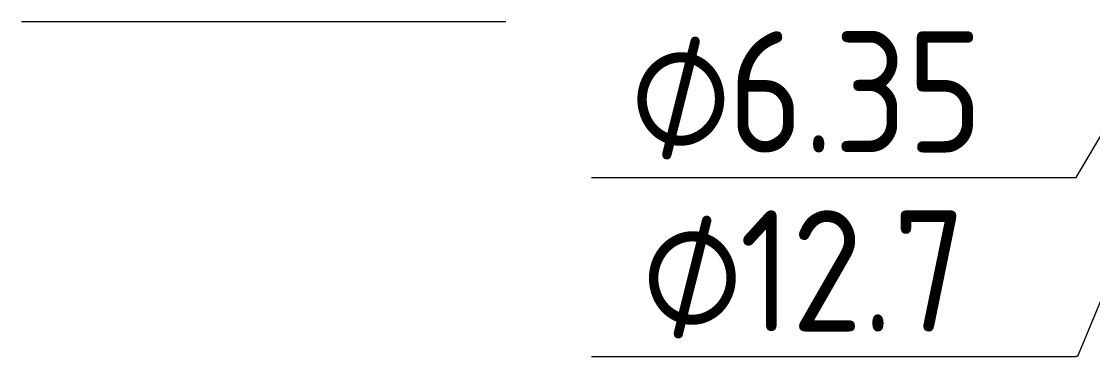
# Model space of a CAD drawing. Header units: millimetres. Extents: x -88595 to 880822, y -1054509 to -148035.
# Drawn here: x 412259 to 414470, y -312362 to -311671 of the extents above; entities that cross this region are included whole.
import ezdxf

# ---------------------------------------------------------------- set-up
doc = ezdxf.new("R2010")
doc.units = ezdxf.units.MM
doc.layers.add('Марки', color=7, linetype='Continuous', lineweight=20)
doc.styles.add('$10$GOST Common', font='GOST_Common.ttf', dxfattribs={"width": 0.9, "height": 250})
doc.styles.add('$6$GOST Common_1', font='GOST_Common.ttf', dxfattribs={"width": 0.9, "height": 250})

# ---------------------------------------------------------------- blocks, each defined once
blk = doc.blocks.new('$0$ADSK_M_Трубы - Диаметр_10-3265709-В_ОВ3_4')
at = {"layer": 'Марки'}
blk.add_line((-15956.5, 12420.2), (-14956.5, 12420.2), dxfattribs=at)

msp = doc.modelspace()

# ---------------------------------------------------------------- linework, layer by layer
at = {"layer": 'Марки'}
for p, q in [((414834, -311315.3), (414435.9, -311993.1)), ((414851.9, -311365.9), (414439, -312362.1)), ((414439, -312362.1), (414435.9, -312362.1))]:
    msp.add_line(p, q, dxfattribs=at)

# ---------------------------------------------------------------- block references
for p in [(428215.5, -324091.5), (429392.5, -324413.3), (429392.5, -324782.3)]:
    msp.add_blockref('$0$ADSK_M_Трубы - Диаметр_10-3265709-В_ОВ3_4', p, dxfattribs=at)

# ---------------------------------------------------------------- texts
at = {"layer": 'Марки', "lineweight": 9, "char_height": 250, "attachment_point": 1}
for s, insert, width, style in [('\\fGOST Common|b0|i0|c254|p34|;\\W.9;⌀', (413515.2, -311691.5), 245.316, '$6$GOST Common_1'), ('6.35', (413717.6, -311691.5), 663.797, '$10$GOST Common'), ('12.7', (413741.4, -312060.6), 606.076, '$10$GOST Common'), ('\\fGOST Common|b0|i0|c254|p34|;\\W.9;⌀', (413539, -312060.6), 245.316, '$6$GOST Common_1')]:
    msp.add_mtext(s, dxfattribs=dict(at, insert=insert, width=width, style=style))

doc.saveas('drawing.dxf')
